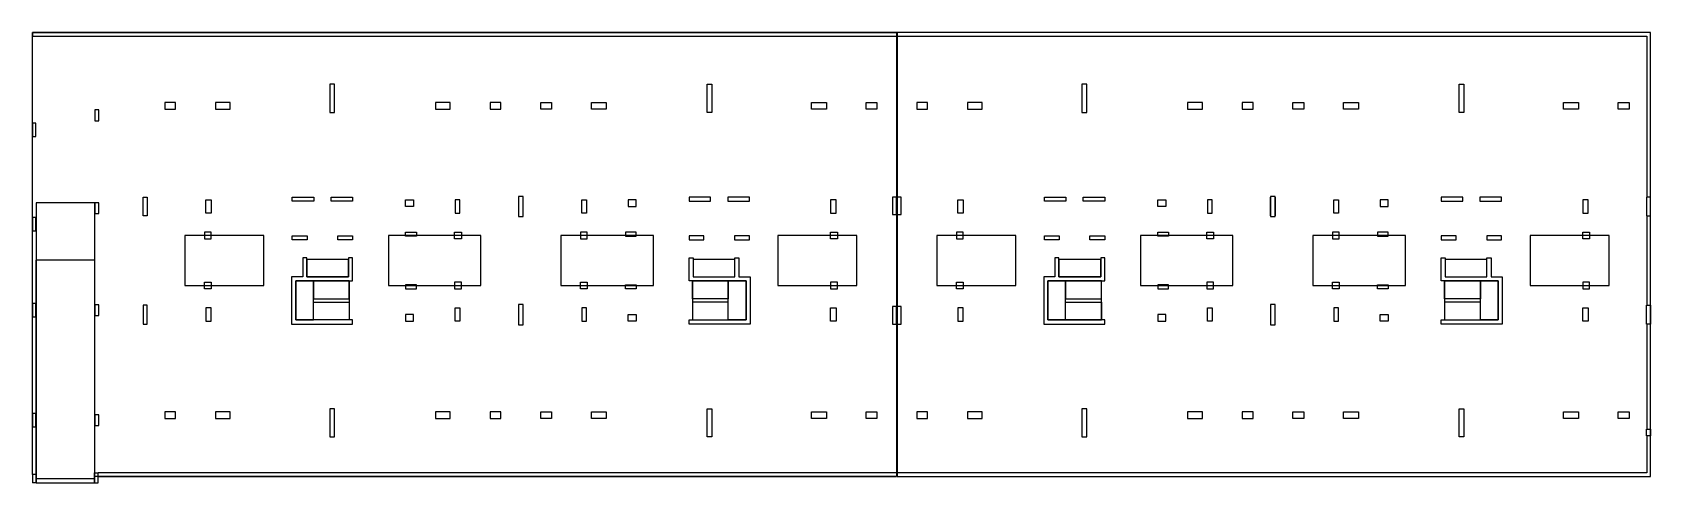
# Model space of a CAD drawing. Header units: metres. Extents: x -8 to 112, y -3 to 30.
import ezdxf

# ---------------------------------------------------------------- set-up
doc = ezdxf.new("R2010")
doc.units = ezdxf.units.M
for name, color, linetype in [('Column', 4, 'Continuous'), ('Opening', 2, 'Continuous'), ('Ramp', 1, 'Continuous'), ('ShearWall', 241, 'Continuous'), ('Slab', 3, 'Continuous'), ('Stair', 170, 'Continuous'), ('Wall', 1, 'Continuous')]:
    doc.layers.add(name, color=color, linetype=linetype)

msp = doc.modelspace()

# ---------------------------------------------------------------- linework, layer by layer
at = {"layer": 'Column', "color": 4}
for points in [[(-3.66, 23.56), (-3.36, 23.56), (-3.36, 24.36), (-3.66, 24.36)], [(-3.36, 17.47), (-3.66, 17.47), (-3.66, 16.67), (-3.36, 16.67)], [(-3.36, 9.89), (-3.66, 9.89), (-3.66, 9.09), (-3.36, 9.09)], [(-3.36, 1.72), (-3.66, 1.72), (-3.66, 0.92), (-3.36, 0.92)]]:
    msp.add_lwpolyline(points, close=True, dxfattribs=at)
at = {"layer": 'Column', "color": 4, "linetype": 'Continuous'}
for points in [[(1.54, 24.42), (2.34, 24.42), (2.34, 24.92), (1.54, 24.92)], [(1.54, 24.42), (2.34, 24.42), (2.34, 24.92), (1.54, 24.92)], [(5.3, 24.42), (6.4, 24.42), (6.4, 24.92), (5.3, 24.92)], [(5.3, 24.42), (6.4, 24.42), (6.4, 24.92), (5.3, 24.92)], [(21.64, 24.42), (22.74, 24.42), (22.74, 24.92), (21.64, 24.92)], [(21.64, 24.42), (22.74, 24.42), (22.74, 24.92), (21.64, 24.92)], [(25.7, 24.42), (26.5, 24.42), (26.5, 24.92), (25.7, 24.92)], [(25.7, 24.42), (26.5, 24.42), (26.5, 24.92), (25.7, 24.92)], [(30.26, 24.42), (29.46, 24.42), (29.46, 24.92), (30.26, 24.92)], [(30.26, 24.42), (29.46, 24.42), (29.46, 24.92), (30.26, 24.92)], [(34.32, 24.42), (33.22, 24.42), (33.22, 24.92), (34.32, 24.92)], [(34.32, 24.42), (33.22, 24.42), (33.22, 24.92), (34.32, 24.92)], [(50.66, 24.42), (49.56, 24.42), (49.56, 24.92), (50.66, 24.92)], [(50.66, 24.42), (49.56, 24.42), (49.56, 24.92), (50.66, 24.92)], [(54.42, 24.42), (53.62, 24.42), (53.62, 24.92), (54.42, 24.92)], [(54.42, 24.42), (53.62, 24.42), (53.62, 24.92), (54.42, 24.92)], [(57.38, 24.42), (58.18, 24.42), (58.18, 24.92), (57.38, 24.92)], [(57.38, 24.42), (58.18, 24.42), (58.18, 24.92), (57.38, 24.92)], [(61.14, 24.42), (62.24, 24.42), (62.24, 24.92), (61.14, 24.92)], [(61.14, 24.42), (62.24, 24.42), (62.24, 24.92), (61.14, 24.92)], [(77.48, 24.42), (78.58, 24.42), (78.58, 24.92), (77.48, 24.92)], [(77.48, 24.42), (78.58, 24.42), (78.58, 24.92), (77.48, 24.92)], [(81.54, 24.42), (82.34, 24.42), (82.34, 24.92), (81.54, 24.92)], [(81.54, 24.42), (82.34, 24.42), (82.34, 24.92), (81.54, 24.92)], [(86.1, 24.42), (85.3, 24.42), (85.3, 24.92), (86.1, 24.92)], [(86.1, 24.42), (85.3, 24.42), (85.3, 24.92), (86.1, 24.92)], [(90.16, 24.42), (89.06, 24.42), (89.06, 24.92), (90.16, 24.92)], [(90.16, 24.42), (89.06, 24.42), (89.06, 24.92), (90.16, 24.92)], [(106.5, 24.42), (105.4, 24.42), (105.4, 24.92), (106.5, 24.92)], [(106.5, 24.42), (105.4, 24.42), (105.4, 24.92), (106.5, 24.92)], [(110.26, 24.42), (109.46, 24.42), (109.46, 24.92), (110.26, 24.92)], [(110.26, 24.42), (109.46, 24.42), (109.46, 24.92), (110.26, 24.92)], [(-8.04, 23.38), (-8.29, 23.38), (-8.29, 22.38), (-8.04, 22.38)], [(-0.06, 17.89), (0.24, 17.89), (0.24, 16.49), (-0.06, 16.49)], [(-0.06, 17.89), (0.24, 17.89), (0.24, 16.49), (-0.06, 16.49)], [(4.58, 17.69), (4.98, 17.69), (4.98, 16.69), (4.58, 16.69)], [(4.58, 17.69), (4.98, 17.69), (4.98, 16.69), (4.58, 16.69)], [(19.42, 17.69), (20.02, 17.69), (20.02, 17.19), (19.42, 17.19)], [(19.42, 17.69), (20.02, 17.69), (20.02, 17.19), (19.42, 17.19)], [(23.46, 17.69), (23.11, 17.69), (23.11, 16.69), (23.46, 16.69)], [(23.46, 17.69), (23.11, 17.69), (23.11, 16.69), (23.46, 16.69)], [(28.16, 17.94), (27.81, 17.94), (27.81, 16.44), (28.16, 16.44)], [(32.5, 17.69), (32.85, 17.69), (32.85, 16.69), (32.5, 16.69)], [(32.5, 17.69), (32.85, 17.69), (32.85, 16.69), (32.5, 16.69)], [(36.54, 17.69), (35.94, 17.69), (35.94, 17.19), (36.54, 17.19)], [(36.54, 17.69), (35.94, 17.69), (35.94, 17.19), (36.54, 17.19)], [(51.38, 17.69), (50.98, 17.69), (50.98, 16.69), (51.38, 16.69)], [(51.38, 17.69), (50.98, 17.69), (50.98, 16.69), (51.38, 16.69)], [(55.57, 17.89), (55.57, 16.59), (55.87, 16.59), (55.87, 17.89)], [(55.57, 17.89), (55.57, 16.59), (55.87, 16.59), (55.87, 17.89)], [(55.92, 17.89), (55.92, 16.59), (56.22, 16.59), (56.22, 17.89)], [(55.92, 17.89), (55.92, 16.59), (56.22, 16.59), (56.22, 17.89)], [(60.42, 17.69), (60.82, 17.69), (60.82, 16.69), (60.42, 16.69)], [(60.42, 17.69), (60.82, 17.69), (60.82, 16.69), (60.42, 16.69)], [(75.26, 17.69), (75.86, 17.69), (75.86, 17.19), (75.26, 17.19)], [(75.26, 17.69), (75.86, 17.69), (75.86, 17.19), (75.26, 17.19)], [(79.3, 17.69), (78.95, 17.69), (78.95, 16.69), (79.3, 16.69)], [(79.3, 17.69), (78.95, 17.69), (78.95, 16.69), (79.3, 16.69)], [(83.99, 17.94), (83.64, 17.94), (83.64, 16.44), (83.99, 16.44)], [(88.34, 17.69), (88.69, 17.69), (88.69, 16.69), (88.34, 16.69)], [(88.34, 17.69), (88.69, 17.69), (88.69, 16.69), (88.34, 16.69)], [(92.38, 17.69), (91.78, 17.69), (91.78, 17.19), (92.38, 17.19)], [(92.38, 17.69), (91.78, 17.69), (91.78, 17.19), (92.38, 17.19)], [(107.22, 17.69), (106.82, 17.69), (106.82, 16.69), (107.22, 16.69)], [(107.22, 17.69), (106.82, 17.69), (106.82, 16.69), (107.22, 16.69)], [(111.86, 17.89), (111.56, 17.89), (111.56, 16.49), (111.86, 16.49)], [(111.86, 17.89), (111.56, 17.89), (111.56, 16.49), (111.86, 16.49)], [(-8.04, 16.37), (-8.29, 16.37), (-8.29, 15.37), (-8.04, 15.37)], [(4.98, 15.29), (4.48, 15.29), (4.48, 14.79), (4.98, 14.79)], [(4.98, 15.29), (4.48, 15.29), (4.48, 14.79), (4.98, 14.79)], [(11.01, 14.71), (11.01, 15.01), (12.11, 15.01), (12.11, 14.71)], [(11.01, 14.71), (11.01, 15.01), (12.11, 15.01), (12.11, 14.71)], [(14.39, 15.01), (15.49, 15.01), (15.49, 14.71), (14.39, 14.71)], [(14.39, 15.01), (15.49, 15.01), (15.49, 14.71), (14.39, 14.71)], [(19.42, 15.29), (20.22, 15.29), (20.22, 14.99), (19.42, 14.99)], [(19.42, 15.29), (20.22, 15.29), (20.22, 14.99), (19.42, 14.99)], [(23.06, 15.29), (23.56, 15.29), (23.56, 14.79), (23.06, 14.79)], [(23.06, 15.29), (23.56, 15.29), (23.56, 14.79), (23.06, 14.79)], [(32.9, 15.29), (32.4, 15.29), (32.4, 14.79), (32.9, 14.79)], [(32.9, 15.29), (32.4, 15.29), (32.4, 14.79), (32.9, 14.79)], [(36.54, 15.29), (35.74, 15.29), (35.74, 14.99), (36.54, 14.99)], [(36.54, 15.29), (35.74, 15.29), (35.74, 14.99), (36.54, 14.99)], [(41.57, 15.01), (40.47, 15.01), (40.47, 14.71), (41.57, 14.71)], [(41.57, 15.01), (40.47, 15.01), (40.47, 14.71), (41.57, 14.71)], [(44.95, 14.71), (44.95, 15.01), (43.85, 15.01), (43.85, 14.71)], [(44.95, 14.71), (44.95, 15.01), (43.85, 15.01), (43.85, 14.71)], [(50.98, 15.29), (51.48, 15.29), (51.48, 14.79), (50.98, 14.79)], [(50.98, 15.29), (51.48, 15.29), (51.48, 14.79), (50.98, 14.79)], [(60.82, 15.29), (60.32, 15.29), (60.32, 14.79), (60.82, 14.79)], [(60.82, 15.29), (60.32, 15.29), (60.32, 14.79), (60.82, 14.79)], [(66.85, 14.71), (66.85, 15.01), (67.95, 15.01), (67.95, 14.71)], [(66.85, 14.71), (66.85, 15.01), (67.95, 15.01), (67.95, 14.71)], [(70.23, 15.01), (71.33, 15.01), (71.33, 14.71), (70.23, 14.71)], [(70.23, 15.01), (71.33, 15.01), (71.33, 14.71), (70.23, 14.71)], [(75.26, 15.29), (76.06, 15.29), (76.06, 14.99), (75.26, 14.99)], [(75.26, 15.29), (76.06, 15.29), (76.06, 14.99), (75.26, 14.99)], [(78.9, 15.29), (79.4, 15.29), (79.4, 14.79), (78.9, 14.79)], [(78.9, 15.29), (79.4, 15.29), (79.4, 14.79), (78.9, 14.79)], [(88.74, 15.29), (88.24, 15.29), (88.24, 14.79), (88.74, 14.79)], [(88.74, 15.29), (88.24, 15.29), (88.24, 14.79), (88.74, 14.79)], [(92.38, 15.29), (91.58, 15.29), (91.58, 14.99), (92.38, 14.99)], [(92.38, 15.29), (91.58, 15.29), (91.58, 14.99), (92.38, 14.99)], [(97.41, 15.01), (96.31, 15.01), (96.31, 14.71), (97.41, 14.71)], [(97.41, 15.01), (96.31, 15.01), (96.31, 14.71), (97.41, 14.71)], [(100.79, 14.71), (100.79, 15.01), (99.69, 15.01), (99.69, 14.71)], [(100.79, 14.71), (100.79, 15.01), (99.69, 15.01), (99.69, 14.71)], [(106.82, 15.29), (107.32, 15.29), (107.32, 14.79), (106.82, 14.79)], [(106.82, 15.29), (107.32, 15.29), (107.32, 14.79), (106.82, 14.79)], [(4.98, 11.06), (4.48, 11.06), (4.48, 11.56), (4.98, 11.56)], [(4.98, 11.06), (4.48, 11.06), (4.48, 11.56), (4.98, 11.56)], [(19.42, 11.06), (20.22, 11.06), (20.22, 11.36), (19.42, 11.36)], [(19.42, 11.06), (20.22, 11.06), (20.22, 11.36), (19.42, 11.36)], [(23.06, 11.06), (23.56, 11.06), (23.56, 11.56), (23.06, 11.56)], [(23.06, 11.06), (23.56, 11.06), (23.56, 11.56), (23.06, 11.56)], [(32.9, 11.06), (32.4, 11.06), (32.4, 11.56), (32.9, 11.56)], [(32.9, 11.06), (32.4, 11.06), (32.4, 11.56), (32.9, 11.56)], [(36.54, 11.06), (35.74, 11.06), (35.74, 11.36), (36.54, 11.36)], [(36.54, 11.06), (35.74, 11.06), (35.74, 11.36), (36.54, 11.36)], [(50.98, 11.06), (51.48, 11.06), (51.48, 11.56), (50.98, 11.56)], [(50.98, 11.06), (51.48, 11.06), (51.48, 11.56), (50.98, 11.56)], [(60.82, 11.06), (60.32, 11.06), (60.32, 11.56), (60.82, 11.56)], [(60.82, 11.06), (60.32, 11.06), (60.32, 11.56), (60.82, 11.56)], [(75.26, 11.06), (76.06, 11.06), (76.06, 11.36), (75.26, 11.36)], [(75.26, 11.06), (76.06, 11.06), (76.06, 11.36), (75.26, 11.36)], [(78.9, 11.06), (79.4, 11.06), (79.4, 11.56), (78.9, 11.56)], [(78.9, 11.06), (79.4, 11.06), (79.4, 11.56), (78.9, 11.56)], [(88.74, 11.06), (88.24, 11.06), (88.24, 11.56), (88.74, 11.56)], [(88.74, 11.06), (88.24, 11.06), (88.24, 11.56), (88.74, 11.56)], [(92.38, 11.06), (91.58, 11.06), (91.58, 11.36), (92.38, 11.36)], [(92.38, 11.06), (91.58, 11.06), (91.58, 11.36), (92.38, 11.36)], [(106.82, 11.06), (107.32, 11.06), (107.32, 11.56), (106.82, 11.56)], [(106.82, 11.06), (107.32, 11.06), (107.32, 11.56), (106.82, 11.56)], [(-8.04, 9.99), (-8.29, 9.99), (-8.29, 8.99), (-8.04, 8.99)], [(-0.06, 8.46), (0.24, 8.46), (0.24, 9.86), (-0.06, 9.86)], [(-0.06, 8.46), (0.24, 8.46), (0.24, 9.86), (-0.06, 9.86)], [(4.58, 8.66), (4.98, 8.66), (4.98, 9.66), (4.58, 9.66)], [(4.58, 8.66), (4.98, 8.66), (4.98, 9.66), (4.58, 9.66)], [(23.46, 8.66), (23.11, 8.66), (23.11, 9.66), (23.46, 9.66)], [(23.46, 8.66), (23.11, 8.66), (23.11, 9.66), (23.46, 9.66)], [(28.16, 9.91), (27.81, 9.91), (27.81, 8.41), (28.16, 8.41)], [(32.5, 8.66), (32.85, 8.66), (32.85, 9.66), (32.5, 9.66)], [(32.5, 8.66), (32.85, 8.66), (32.85, 9.66), (32.5, 9.66)], [(51.38, 8.66), (50.98, 8.66), (50.98, 9.66), (51.38, 9.66)], [(51.38, 8.66), (50.98, 8.66), (50.98, 9.66), (51.38, 9.66)], [(55.57, 9.76), (55.57, 8.46), (55.87, 8.46), (55.87, 9.76)], [(55.57, 9.76), (55.57, 8.46), (55.87, 8.46), (55.87, 9.76)], [(55.92, 9.76), (55.92, 8.46), (56.22, 8.46), (56.22, 9.76)], [(55.92, 9.76), (55.92, 8.46), (56.22, 8.46), (56.22, 9.76)], [(60.42, 8.66), (60.82, 8.66), (60.82, 9.66), (60.42, 9.66)], [(60.42, 8.66), (60.82, 8.66), (60.82, 9.66), (60.42, 9.66)], [(79.3, 8.66), (78.95, 8.66), (78.95, 9.66), (79.3, 9.66)], [(79.3, 8.66), (78.95, 8.66), (78.95, 9.66), (79.3, 9.66)], [(83.99, 9.91), (83.64, 9.91), (83.64, 8.41), (83.99, 8.41)], [(88.34, 8.66), (88.69, 8.66), (88.69, 9.66), (88.34, 9.66)], [(88.34, 8.66), (88.69, 8.66), (88.69, 9.66), (88.34, 9.66)], [(107.22, 8.66), (106.82, 8.66), (106.82, 9.66), (107.22, 9.66)], [(107.22, 8.66), (106.82, 8.66), (106.82, 9.66), (107.22, 9.66)], [(111.86, 8.46), (111.56, 8.46), (111.56, 9.86), (111.86, 9.86)], [(111.86, 8.46), (111.56, 8.46), (111.56, 9.86), (111.86, 9.86)], [(19.42, 8.66), (20.02, 8.66), (20.02, 9.16), (19.42, 9.16)], [(19.42, 8.66), (20.02, 8.66), (20.02, 9.16), (19.42, 9.16)], [(36.54, 8.66), (35.94, 8.66), (35.94, 9.16), (36.54, 9.16)], [(36.54, 8.66), (35.94, 8.66), (35.94, 9.16), (36.54, 9.16)], [(75.26, 8.66), (75.86, 8.66), (75.86, 9.16), (75.26, 9.16)], [(75.26, 8.66), (75.86, 8.66), (75.86, 9.16), (75.26, 9.16)], [(92.38, 8.66), (91.78, 8.66), (91.78, 9.16), (92.38, 9.16)], [(92.38, 8.66), (91.78, 8.66), (91.78, 9.16), (92.38, 9.16)], [(-8.04, 1.82), (-8.29, 1.82), (-8.29, 0.82), (-8.04, 0.82)], [(1.54, 1.43), (2.34, 1.43), (2.34, 1.93), (1.54, 1.93)], [(1.54, 1.43), (2.34, 1.43), (2.34, 1.93), (1.54, 1.93)], [(5.3, 1.43), (6.4, 1.43), (6.4, 1.93), (5.3, 1.93)], [(5.3, 1.43), (6.4, 1.43), (6.4, 1.93), (5.3, 1.93)], [(21.64, 1.43), (22.74, 1.43), (22.74, 1.93), (21.64, 1.93)], [(21.64, 1.43), (22.74, 1.43), (22.74, 1.93), (21.64, 1.93)], [(25.7, 1.43), (26.5, 1.43), (26.5, 1.93), (25.7, 1.93)], [(25.7, 1.43), (26.5, 1.43), (26.5, 1.93), (25.7, 1.93)], [(30.26, 1.43), (29.46, 1.43), (29.46, 1.93), (30.26, 1.93)], [(30.26, 1.43), (29.46, 1.43), (29.46, 1.93), (30.26, 1.93)], [(34.32, 1.43), (33.22, 1.43), (33.22, 1.93), (34.32, 1.93)], [(34.32, 1.43), (33.22, 1.43), (33.22, 1.93), (34.32, 1.93)], [(50.66, 1.43), (49.56, 1.43), (49.56, 1.93), (50.66, 1.93)], [(50.66, 1.43), (49.56, 1.43), (49.56, 1.93), (50.66, 1.93)], [(54.42, 1.43), (53.62, 1.43), (53.62, 1.93), (54.42, 1.93)], [(54.42, 1.43), (53.62, 1.43), (53.62, 1.93), (54.42, 1.93)], [(57.38, 1.43), (58.18, 1.43), (58.18, 1.93), (57.38, 1.93)], [(57.38, 1.43), (58.18, 1.43), (58.18, 1.93), (57.38, 1.93)], [(61.14, 1.43), (62.24, 1.43), (62.24, 1.93), (61.14, 1.93)], [(61.14, 1.43), (62.24, 1.43), (62.24, 1.93), (61.14, 1.93)], [(77.48, 1.43), (78.58, 1.43), (78.58, 1.93), (77.48, 1.93)], [(77.48, 1.43), (78.58, 1.43), (78.58, 1.93), (77.48, 1.93)], [(81.54, 1.43), (82.34, 1.43), (82.34, 1.93), (81.54, 1.93)], [(81.54, 1.43), (82.34, 1.43), (82.34, 1.93), (81.54, 1.93)], [(86.1, 1.43), (85.3, 1.43), (85.3, 1.93), (86.1, 1.93)], [(86.1, 1.43), (85.3, 1.43), (85.3, 1.93), (86.1, 1.93)], [(90.16, 1.43), (89.06, 1.43), (89.06, 1.93), (90.16, 1.93)], [(90.16, 1.43), (89.06, 1.43), (89.06, 1.93), (90.16, 1.93)], [(106.5, 1.43), (105.4, 1.43), (105.4, 1.93), (106.5, 1.93)], [(106.5, 1.43), (105.4, 1.43), (105.4, 1.93), (106.5, 1.93)], [(110.26, 1.43), (109.46, 1.43), (109.46, 1.93), (110.26, 1.93)], [(110.26, 1.43), (109.46, 1.43), (109.46, 1.93), (110.26, 1.93)], [(111.56, 0.65), (111.86, 0.65), (111.86, 0.15), (111.56, 0.15)]]:
    msp.add_lwpolyline(points, close=True, dxfattribs=at)
for points in [[(83.64, 16.49), (83.64, 17.89)], [(83.64, 16.49), (83.64, 17.89)], [(83.99, 17.89), (83.99, 16.49)], [(83.99, 17.89), (83.99, 16.49)], [(27.81, 9.86), (27.81, 8.46)], [(27.81, 9.86), (27.81, 8.46)], [(28.16, 8.46), (28.16, 9.86)], [(28.16, 8.46), (28.16, 9.86)], [(83.64, 9.86), (83.64, 8.46)], [(83.64, 9.86), (83.64, 8.46)], [(83.99, 8.46), (83.99, 9.86)], [(83.99, 8.46), (83.99, 9.86)], [(83.99, 8.46), (83.99, 9.86)], [(83.99, 8.46), (83.99, 9.86)]]:
    msp.add_lwpolyline(points, dxfattribs=at)
at = {"layer": 'Defpoints'}
msp.add_line((-8.29, 30.12), (-8.29, 29.84), dxfattribs=at)
at = {"layer": 'Opening'}
for points in [[(3.03, 11.31), (8.89, 11.31), (8.89, 15.04), (3.03, 15.04)], [(18.14, 11.31), (25.01, 11.31), (25.01, 15.04), (18.14, 15.04)], [(30.95, 11.31), (37.82, 11.31), (37.82, 15.04), (30.95, 15.04)], [(47.07, 11.31), (52.93, 11.31), (52.93, 15.04), (47.07, 15.04)], [(58.87, 11.31), (64.73, 11.31), (64.73, 15.04), (58.87, 15.04)], [(80.85, 15.04), (73.98, 15.04), (73.98, 11.31), (80.85, 11.31)], [(93.66, 15.04), (86.79, 15.04), (86.79, 11.31), (93.66, 11.31)], [(108.77, 15.04), (102.91, 15.04), (102.91, 11.31), (108.77, 11.31)], [(12.09, 11.96), (15.19, 11.96), (15.19, 13.26), (12.09, 13.26)], [(40.77, 11.96), (43.87, 11.96), (43.87, 13.26), (40.77, 13.26)], [(67.93, 11.96), (71.03, 11.96), (71.03, 13.26), (67.93, 13.26)], [(96.61, 11.96), (99.71, 11.96), (99.71, 13.26), (96.61, 13.26)], [(11.26, 11.66), (15.24, 11.66), (15.24, 8.76), (11.26, 8.76)], [(40.72, 8.76), (44.7, 8.76), (44.7, 11.66), (40.72, 11.66)], [(67.1, 8.76), (71.08, 8.76), (71.08, 11.66), (67.1, 11.66)], [(96.56, 8.76), (100.54, 8.76), (100.54, 11.66), (96.56, 11.66)]]:
    msp.add_lwpolyline(points, close=True, dxfattribs=at)
at = {"layer": 'Ramp'}
msp.add_polyline3d([(-3.66, -3.33, 0), (-3.66, 17.47, -3), (-8.01, 17.47, -3), (-8.01, -3.33, 0)], close=True, dxfattribs=at)
at = {"layer": 'ShearWall'}
for points in [[(14.15, 26.28), (13.8, 26.28), (13.8, 24.18), (14.15, 24.18)], [(14.15, 26.28), (13.8, 26.28), (13.8, 24.18), (14.15, 24.18)], [(41.81, 26.28), (42.16, 26.28), (42.16, 24.18), (41.81, 24.18)], [(41.81, 26.28), (42.16, 26.28), (42.16, 24.18), (41.81, 24.18)], [(69.99, 26.28), (69.64, 26.28), (69.64, 24.18), (69.99, 24.18)], [(69.99, 26.28), (69.64, 26.28), (69.64, 24.18), (69.99, 24.18)], [(97.65, 26.28), (98, 26.28), (98, 24.18), (97.65, 24.18)], [(97.65, 26.28), (98, 26.28), (98, 24.18), (97.65, 24.18)], [(11.01, 17.59), (11.01, 17.89), (12.61, 17.89), (12.61, 17.59)], [(11.01, 17.59), (11.01, 17.89), (12.61, 17.89), (12.61, 17.59)], [(13.89, 17.59), (13.89, 17.89), (15.49, 17.89), (15.49, 17.59)], [(13.89, 17.59), (13.89, 17.89), (15.49, 17.89), (15.49, 17.59)], [(42.07, 17.59), (42.07, 17.89), (40.47, 17.89), (40.47, 17.59)], [(42.07, 17.59), (42.07, 17.89), (40.47, 17.89), (40.47, 17.59)], [(44.95, 17.59), (44.95, 17.89), (43.35, 17.89), (43.35, 17.59)], [(44.95, 17.59), (44.95, 17.89), (43.35, 17.89), (43.35, 17.59)], [(66.85, 17.59), (66.85, 17.89), (68.45, 17.89), (68.45, 17.59)], [(66.85, 17.59), (66.85, 17.89), (68.45, 17.89), (68.45, 17.59)], [(69.73, 17.59), (69.73, 17.89), (71.33, 17.89), (71.33, 17.59)], [(69.73, 17.59), (69.73, 17.89), (71.33, 17.89), (71.33, 17.59)], [(97.91, 17.59), (97.91, 17.89), (96.31, 17.89), (96.31, 17.59)], [(97.91, 17.59), (97.91, 17.89), (96.31, 17.89), (96.31, 17.59)], [(100.79, 17.59), (100.79, 17.89), (99.19, 17.89), (99.19, 17.59)], [(100.79, 17.59), (100.79, 17.89), (99.19, 17.89), (99.19, 17.59)], [(10.96, 8.46), (15.49, 8.46), (15.49, 8.76), (11.26, 8.76), (11.26, 11.66), (15.49, 11.66), (15.49, 13.38), (15.19, 13.38), (15.19, 11.96), (12.09, 11.96), (12.09, 13.38), (11.79, 13.38), (11.79, 11.96), (10.96, 11.96)], [(10.96, 8.46), (15.49, 8.46), (15.49, 8.76), (11.26, 8.76), (11.26, 11.66), (15.49, 11.66), (15.49, 13.38), (15.19, 13.38), (15.19, 11.96), (12.09, 11.96), (12.09, 13.38), (11.79, 13.38), (11.79, 11.96), (10.96, 11.96)], [(10.96, 8.46), (15.49, 8.46), (15.49, 8.76), (11.26, 8.76), (11.26, 11.66), (15.49, 11.66), (15.49, 13.38), (15.19, 13.38), (15.19, 11.96), (12.09, 11.96), (12.09, 13.38), (11.79, 13.38), (11.79, 11.96), (10.96, 11.96)], [(45, 8.46), (40.47, 8.46), (40.47, 8.76), (44.7, 8.76), (44.7, 11.66), (40.47, 11.66), (40.47, 13.38), (40.77, 13.38), (40.77, 11.96), (43.87, 11.96), (43.87, 13.38), (44.17, 13.38), (44.17, 11.96), (45, 11.96)], [(45, 8.46), (40.47, 8.46), (40.47, 8.76), (44.7, 8.76), (44.7, 11.66), (40.47, 11.66), (40.47, 13.38), (40.77, 13.38), (40.77, 11.96), (43.87, 11.96), (43.87, 13.38), (44.17, 13.38), (44.17, 11.96), (45, 11.96)], [(66.8, 8.46), (71.33, 8.46), (71.33, 8.76), (67.1, 8.76), (67.1, 11.66), (71.33, 11.66), (71.33, 13.38), (71.03, 13.38), (71.03, 11.96), (67.93, 11.96), (67.93, 13.38), (67.63, 13.38), (67.63, 11.96), (66.8, 11.96)], [(66.8, 8.46), (71.33, 8.46), (71.33, 8.76), (67.1, 8.76), (67.1, 11.66), (71.33, 11.66), (71.33, 13.38), (71.03, 13.38), (71.03, 11.96), (67.93, 11.96), (67.93, 13.38), (67.63, 13.38), (67.63, 11.96), (66.8, 11.96)], [(100.84, 8.46), (96.31, 8.46), (96.31, 8.76), (100.54, 8.76), (100.54, 11.66), (96.31, 11.66), (96.31, 13.38), (96.61, 13.38), (96.61, 11.96), (99.71, 11.96), (99.71, 13.38), (100.01, 13.38), (100.01, 11.96), (100.84, 11.96)], [(100.84, 8.46), (96.31, 8.46), (96.31, 8.76), (100.54, 8.76), (100.54, 11.66), (96.31, 11.66), (96.31, 13.38), (96.61, 13.38), (96.61, 11.96), (99.71, 11.96), (99.71, 13.38), (100.01, 13.38), (100.01, 11.96), (100.84, 11.96)], [(14.15, 2.17), (13.8, 2.17), (13.8, 0.07), (14.15, 0.07)], [(14.15, 2.17), (13.8, 2.17), (13.8, 0.07), (14.15, 0.07)], [(41.81, 2.17), (42.16, 2.17), (42.16, 0.07), (41.81, 0.07)], [(41.81, 2.17), (42.16, 2.17), (42.16, 0.07), (41.81, 0.07)], [(69.99, 2.17), (69.64, 2.17), (69.64, 0.07), (69.99, 0.07)], [(69.99, 2.17), (69.64, 2.17), (69.64, 0.07), (69.99, 0.07)], [(97.65, 2.17), (98, 2.17), (98, 0.07), (97.65, 0.07)], [(97.65, 2.17), (98, 2.17), (98, 0.07), (97.65, 0.07)]]:
    msp.add_lwpolyline(points, close=True, dxfattribs=at)
at = {"layer": 'Slab'}
for points in [[(55.87, 30.12), (55.87, -2.88), (-3.66, -2.88), (-3.66, 13.21), (-8.04, 13.2), (-8.04, -2.72), (-8.29, -2.72), (-8.29, 30.12), (55.87, 30.12)], [(111.86, 30.12), (55.92, 30.12), (55.92, -2.88), (111.86, -2.88), (111.86, 30.12)]]:
    msp.add_lwpolyline(points, dxfattribs=at)
at = {"layer": 'Stair', "elevation": -1.5}
for points in [[(11.26, 11.66), (11.26, 8.76), (12.58, 8.76), (12.58, 11.66)], [(44.7, 11.66), (44.7, 8.76), (43.38, 8.76), (43.38, 11.66)], [(67.1, 11.66), (67.1, 8.76), (68.42, 8.76), (68.42, 11.66)], [(100.54, 11.66), (100.54, 8.76), (99.22, 8.76), (99.22, 11.66)]]:
    msp.add_lwpolyline(points, close=True, dxfattribs=at)
at = {"layer": 'Stair'}
for points in [[(12.58, 10.34, -1.5), (15.24, 10.34, -3), (15.24, 11.66, -3), (12.58, 11.66, -1.5)], [(43.38, 10.34, -1.5), (40.72, 10.34, -3), (40.72, 11.66, -3), (43.38, 11.66, -1.5)], [(68.42, 10.34, -1.5), (71.08, 10.34, -3), (71.08, 11.66, -3), (68.42, 11.66, -1.5)], [(99.22, 10.34, -1.5), (96.56, 10.34, -3), (96.56, 11.66, -3), (99.22, 11.66, -1.5)], [(12.58, 10.08, -1.5), (15.24, 10.08, 0), (15.24, 8.76, 0), (12.58, 8.76, -1.5)], [(43.38, 10.08, -1.5), (40.72, 10.08, 0), (40.72, 8.76, 0), (43.38, 8.76, -1.5)], [(68.42, 10.08, -1.5), (71.08, 10.08, 0), (71.08, 8.76, 0), (68.42, 8.76, -1.5)], [(99.22, 10.08, -1.5), (96.56, 10.08, 0), (96.56, 8.76, 0), (99.22, 8.76, -1.5)]]:
    msp.add_polyline3d(points, close=True, dxfattribs=at)
at = {"layer": 'Wall'}
for p, q in [((55.92, 30.12), (-8.29, 30.12)), ((111.86, 30.12), (55.92, 30.12)), ((111.86, 17.89), (111.86, 30.12)), ((-8.29, 29.84), (55.92, 29.84)), ((55.92, 29.84), (111.58, 29.84)), ((111.58, 29.84), (111.58, 17.89)), ((111.58, 16.49), (111.58, 9.86)), ((111.86, 9.86), (111.86, 16.49)), ((111.58, 8.46), (111.58, 0.65)), ((111.86, 0.65), (111.86, 8.46)), ((111.58, 0.15), (111.58, -2.6)), ((111.86, -2.88), (111.86, 0.15)), ((-8.01, -2.72), (-8.29, -2.72)), ((-8.29, -2.72), (-8.29, -3.33)), ((-8.01, -3.33), (-8.29, -3.33)), ((-8.01, -3.33), (-8.01, -2.72)), ((-3.69, -3.05), (-8.01, -3.05)), ((-8.01, -3.33), (-3.69, -3.33)), ((-3.69, -2.6), (-3.69, -3.33)), ((-3.69, -2.6), (-3.41, -2.6)), ((-3.69, -3.33), (-3.41, -3.33)), ((55.87, -2.6), (-3.41, -2.6)), ((-3.41, -3.33), (-3.41, -2.6)), ((-3.41, -2.88), (55.87, -2.88)), ((111.58, -2.6), (55.92, -2.6)), ((55.92, -2.88), (111.86, -2.88))]:
    msp.add_line(p, q, dxfattribs=at)

doc.saveas('drawing.dxf')
